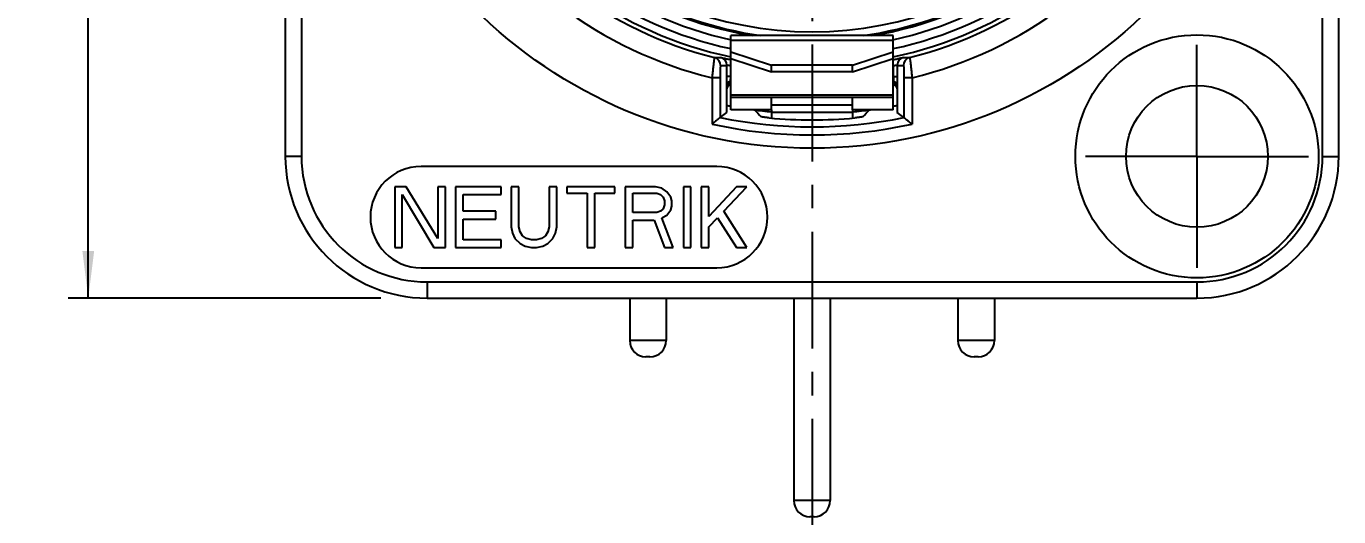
# Model space of a CAD drawing. Header units: millimetres. Extents: x 0 to 420, y 0 to 297.
# Drawn here: x 155.9 to 253.1, y 134.2 to 170.6 of the extents above; entities that cross this region are included whole.
import ezdxf

# ---------------------------------------------------------------- set-up
doc = ezdxf.new("R2010")
doc.units = ezdxf.units.MM
doc.header["$LTSCALE"] = 23.1
doc.linetypes.add('CENTER', pattern=[0.6, 0.375, -0.075, 0.075, -0.075])
doc.layers.get('0').update_dxf_attribs({"linetype": 'CONTINUOUS'})
for name, color, linetype in [('AUSFORMSCHRAEGEN', 7, 'CONTINUOUS'), ('BEZUGSACHSEN', 7, 'CONTINUOUS'), ('DEFAULT_1', 7, 'CENTER'), ('FASEN', 7, 'CONTINUOUS'), ('RUNDUNGEN', 7, 'CONTINUOUS'), ('ZEICHNUNGSBEMASSUNGEN', 7, 'CONTINUOUS')]:
    doc.layers.add(name, color=color, linetype=linetype)
doc.styles.get("Standard").update_dxf_attribs({"font": 'txt', "width": 0.7})
doc.dimstyles.new('DIMSTYLE_2', dxfattribs={"dimtxt": 3.5, "dimasz": 3.5, "dimexe": 1.5, "dimexo": 0, "dimgap": 0.875, "dimtad": 1, "dimdec": 1, "dimlfac": 0.333333, "dimdsep": 46, "dimtxsty": 'STANDARD', "dimblk": '_FILLED', "dimblk1": '_FILLED', "dimblk2": '_FILLED', "dimcen": 0.09, "dimclrt": 5, "dimadec": 0, "dimazin": 0, "dimtp": 0.3, "dimtm": 0.3, "dimtfac": 1, "dimtdec": 1, "dimtofl": 0, "dimtmove": 0, "dimatfit": 3, "dimldrblk": '_FILLED', "dimfxl": 1, "dimtolj": 1, "dimarcsym": 0})

# ---------------------------------------------------------------- blocks, each defined once
blk = doc.blocks.new('_FILLED')
at = {"color": 0, "linetype": 'BYBLOCK'}
blk.add_solid([(0, 0), (-1, 0.125), (-1, -0.125)], dxfattribs=at)
blk = doc.blocks.new('*D1')
at = {"layer": 'ZEICHNUNGSBEMASSUNGEN', "color": 2, "linetype": 'CONTINUOUS'}
for p, q in [((181.799, 243.421), (158.981, 243.421)), ((160.481, 243.421), (160.481, 196.921)), ((160.481, 150.421), (160.481, 196.921)), ((182.132, 150.421), (158.981, 150.421))]:
    blk.add_line(p, q, dxfattribs=at)
at = {"layer": 'ZEICHNUNGSBEMASSUNGEN', "color": 2, "linetype": 'CONTINUOUS', "xscale": 3.5, "yscale": 3.5, "zscale": 3.5}
for p, rotation in [((160.481, 243.421), 90), ((160.481, 150.421), 270)]:
    blk.add_blockref('_FILLED', p, dxfattribs=dict(at, rotation=rotation))
at = {"layer": 'ZEICHNUNGSBEMASSUNGEN', "color": 5, "linetype": 'CONTINUOUS', "insert": (156.076, 196.921), "char_height": 3.5, "width": 34.875, "attachment_point": 2, "rotation": 90, "line_spacing_factor": 0.9}
blk.add_mtext('\\Q15.0;31{\\Ftxt.shx;\\W1.000000;\\H3.500000; }[1.220]', dxfattribs=at)

msp = doc.modelspace()

# ---------------------------------------------------------------- linework, layer by layer
at = {"color": 7, "linetype": 'CONTINUOUS'}
for p, q in [((220.069, 169.872), (208.069, 169.872)), ((208.069, 168.173), (208.069, 169.872)), ((220.069, 168.173), (220.069, 169.872)), ((208.069, 168.667), (211.069, 167.682)), ((217.069, 167.682), (220.069, 168.667)), ((217.069, 167.682), (211.069, 167.682)), ((211.069, 167.188), (211.069, 167.682)), ((217.069, 167.188), (217.069, 167.682)), ((211.069, 164.372), (211.069, 164.198)), ((217.069, 164.372), (217.069, 164.198)), ((207.019, 160.171), (185.119, 160.171)), ((183.169, 158.671), (183.169, 154.171)), ((184.012, 158.671), (183.169, 158.671)), ((186.356, 154.841), (184.012, 158.671)), ((186.356, 158.671), (186.356, 154.841)), ((186.919, 158.671), (186.356, 158.671)), ((186.919, 154.171), (186.919, 158.671)), ((187.669, 158.671), (187.669, 154.171)), ((191.044, 158.671), (187.669, 158.671)), ((191.044, 158.097), (191.044, 158.671)), ((192.356, 158.671), (191.794, 158.671)), ((191.794, 158.671), (191.794, 155.703)), ((192.356, 155.703), (192.356, 158.671)), ((195.169, 158.671), (194.606, 158.671)), ((194.606, 158.671), (194.606, 155.703)), ((195.169, 155.703), (195.169, 158.671)), ((199.481, 158.671), (195.919, 158.671)), ((195.919, 158.671), (195.919, 158.192)), ((199.481, 158.192), (199.481, 158.671)), ((202.481, 158.671), (200.231, 158.671)), ((200.231, 158.671), (200.231, 154.171)), ((202.95, 158.575), (202.481, 158.671)), ((203.325, 158.288), (202.95, 158.575)), ((205.106, 158.671), (204.544, 158.671)), ((204.544, 158.671), (204.544, 154.171)), ((205.106, 154.171), (205.106, 158.671)), ((206.419, 158.671), (205.856, 158.671)), ((205.856, 158.671), (205.856, 154.171)), ((206.419, 156.469), (206.419, 158.671)), ((208.481, 158.671), (206.419, 156.469)), ((207.544, 156.852), (209.231, 158.671)), ((209.231, 158.671), (208.481, 158.671)), ((183.731, 158.097), (186.075, 154.171)), ((183.731, 154.171), (183.731, 158.097)), ((188.231, 158.097), (191.044, 158.097)), ((188.231, 156.852), (188.231, 158.097)), ((195.919, 158.192), (197.419, 158.192)), ((197.419, 158.192), (197.419, 154.171)), ((197.981, 158.192), (199.481, 158.192)), ((197.981, 154.171), (197.981, 158.192)), ((200.794, 158.192), (202.575, 158.192)), ((200.794, 156.756), (200.794, 158.192)), ((202.575, 158.192), (202.856, 158.097)), ((202.856, 158.097), (203.044, 157.905)), ((203.044, 157.905), (203.137, 157.618)), ((203.137, 157.618), (203.137, 157.331)), ((203.606, 157.905), (203.325, 158.288)), ((203.7, 157.618), (203.606, 157.905)), ((203.7, 157.235), (203.7, 157.618)), ((190.669, 156.852), (188.231, 156.852)), ((190.669, 156.278), (190.669, 156.852)), ((202.575, 156.756), (200.794, 156.756)), ((202.856, 156.852), (202.575, 156.756)), ((203.044, 157.043), (202.856, 156.852)), ((202.95, 156.373), (203.325, 156.565)), ((203.137, 157.331), (203.044, 157.043)), ((203.325, 156.565), (203.606, 156.948)), ((203.606, 156.948), (203.7, 157.235)), ((209.231, 154.171), (207.544, 156.852)), ((188.231, 156.278), (190.669, 156.278)), ((188.231, 154.746), (188.231, 156.278)), ((191.794, 155.703), (191.887, 155.224)), ((192.45, 155.32), (192.356, 155.703)), ((194.606, 155.703), (194.512, 155.32)), ((195.075, 155.224), (195.169, 155.703)), ((200.794, 156.182), (202.387, 156.182)), ((200.794, 154.171), (200.794, 156.182)), ((202.387, 156.182), (203.137, 154.171)), ((203.794, 154.171), (202.95, 156.373)), ((206.419, 155.703), (207.075, 156.373)), ((206.419, 154.171), (206.419, 155.703)), ((207.075, 156.373), (208.481, 154.171)), ((191.044, 154.746), (188.231, 154.746)), ((191.044, 154.171), (191.044, 154.746)), ((191.887, 155.224), (192.075, 154.841)), ((192.075, 154.841), (192.45, 154.458)), ((192.637, 155.033), (192.45, 155.32)), ((192.919, 154.841), (192.637, 155.033)), ((193.294, 154.746), (192.919, 154.841)), ((193.669, 154.746), (193.294, 154.746)), ((194.044, 154.841), (193.669, 154.746)), ((194.325, 155.033), (194.044, 154.841)), ((194.512, 155.32), (194.325, 155.033)), ((194.512, 154.458), (194.887, 154.841)), ((194.887, 154.841), (195.075, 155.224)), ((183.169, 154.171), (183.731, 154.171)), ((186.075, 154.171), (186.919, 154.171)), ((187.669, 154.171), (191.044, 154.171)), ((192.45, 154.458), (192.825, 154.267)), ((192.825, 154.267), (193.294, 154.171)), ((193.294, 154.171), (193.669, 154.171)), ((193.669, 154.171), (194.137, 154.267)), ((194.137, 154.267), (194.512, 154.458)), ((197.419, 154.171), (197.981, 154.171)), ((200.231, 154.171), (200.794, 154.171)), ((203.137, 154.171), (203.794, 154.171)), ((204.544, 154.171), (205.106, 154.171)), ((205.856, 154.171), (206.419, 154.171)), ((208.481, 154.171), (209.231, 154.171)), ((185.119, 152.671), (207.019, 152.671)), ((200.569, 150.421), (200.569, 147.271)), ((203.269, 150.421), (203.269, 147.271)), ((212.719, 150.421), (212.719, 135.421)), ((215.419, 150.421), (215.419, 135.421)), ((224.869, 150.421), (224.869, 147.271)), ((227.569, 150.421), (227.569, 147.271))]:
    msp.add_line(p, q, dxfattribs=at)
at = {"color": 9, "linetype": 'CONTINUOUS'}
for p, q in [((220.069, 169.499), (208.069, 169.499)), ((220.069, 165.46), (208.069, 165.46)), ((211.069, 164.735), (217.069, 164.735)), ((211.069, 164.198), (217.069, 164.198))]:
    msp.add_line(p, q, dxfattribs=at)
at = {"color": 3, "linetype": 'CONTINUOUS'}
for p, q in [((208.069, 168.173), (211.069, 167.188)), ((208.069, 164.372), (208.069, 168.173)), ((217.069, 167.188), (220.069, 168.173)), ((220.069, 164.372), (220.069, 168.173)), ((217.069, 167.188), (211.069, 167.188)), ((220.069, 165.274), (208.069, 165.274)), ((211.069, 164.372), (211.069, 165.274)), ((217.069, 164.372), (217.069, 165.274)), ((211.069, 164.372), (208.069, 164.372)), ((220.069, 164.372), (217.069, 164.372))]:
    msp.add_line(p, q, dxfattribs=at)
at = {"color": 7, "linetype": 'CONTINUOUS'}
msp.add_circle((214.069, 196.921), 35.4, dxfattribs=at)
for centre, start, end in [((185.119, 156.421), 90, 270), ((207.019, 156.421), 270, 90)]:
    msp.add_arc(centre, 3.75, start, end, dxfattribs=at)
at = {"layer": 'AUSFORMSCHRAEGEN', "color": 7, "linetype": 'CONTINUOUS'}
for radius, start, end in [(27.315, 240.38068, 262.02013), (27.315, 277.97987, 299.61932), (32.835, 258.93812, 259.47098), (32.835, 262.44099, 264.76292), (32.835, 275.23708, 277.55901), (32.835, 280.52902, 281.06188)]:
    msp.add_arc((214.069, 196.921), radius, start, end, dxfattribs=at)
at = {"layer": 'BEZUGSACHSEN', "color": 7, "linetype": 'CENTER'}
msp.add_line((214.069, 196.921), (214.069, 131.7), dxfattribs=at)
at = {"layer": 'BEZUGSACHSEN', "color": 7, "linetype": 'CONTINUOUS'}
msp.add_circle((242.569, 160.921), 9, dxfattribs=at)
at = {"layer": 'DEFAULT_1', "color": 7, "linetype": 'CENTER'}
for q in [(242.569, 169.171), (234.319, 160.921), (250.819, 160.921), (242.569, 152.671)]:
    msp.add_line((242.569, 160.921), q, dxfattribs=at)
at = {"layer": 'FASEN', "color": 7, "linetype": 'CONTINUOUS'}
msp.add_circle((242.569, 160.921), 5.25, dxfattribs=at)
at = {"layer": 'RUNDUNGEN', "color": 7, "linetype": 'CONTINUOUS'}
for p, q in [((175.069, 232.921), (175.069, 160.921)), ((253.069, 160.921), (253.069, 232.921)), ((207.769, 164.173), (207.769, 166.237)), ((208.069, 166.224), (208.017, 166.215)), ((220.121, 166.215), (220.065, 166.225)), ((220.369, 166.236), (220.369, 164.173)), ((207.265, 163.798), (207.769, 164.173)), ((211.069, 164.198), (211.069, 163.759)), ((217.069, 164.198), (217.069, 163.759)), ((220.872, 163.798), (220.369, 164.173)), ((185.569, 150.421), (242.569, 150.421)), ((202.068, 146.071), (201.769, 146.071)), ((226.368, 146.071), (226.069, 146.071)), ((214.218, 134.221), (213.919, 134.221))]:
    msp.add_line(p, q, dxfattribs=at)
at = {"layer": 'RUNDUNGEN', "color": 9, "linetype": 'CONTINUOUS'}
for p, q in [((176.269, 232.921), (176.269, 160.921)), ((251.869, 160.921), (251.869, 232.921)), ((207.758, 166.843), (207.758, 167.664)), ((208.058, 167.626), (208.069, 167.676)), ((208.058, 166.843), (208.058, 167.626)), ((220.069, 168.083), (220.087, 168.087)), ((220.079, 167.626), (220.069, 167.676)), ((220.079, 167.626), (220.079, 166.843)), ((220.379, 167.664), (220.379, 166.843)), ((207.265, 166.738), (206.665, 166.738)), ((206.665, 166.738), (206.665, 163.313)), ((207.265, 166.738), (207.265, 163.798)), ((208.058, 166.843), (207.758, 166.843)), ((208.017, 166.379), (208.027, 166.475)), ((208.069, 166.388), (208.017, 166.379)), ((208.017, 166.215), (208.017, 166.379)), ((220.121, 166.379), (220.069, 166.388)), ((220.079, 166.843), (220.379, 166.843)), ((220.11, 166.475), (220.121, 166.379)), ((220.121, 166.379), (220.121, 166.215)), ((221.472, 166.738), (220.872, 166.738)), ((220.872, 166.738), (220.872, 163.798)), ((221.472, 166.738), (221.472, 163.313)), ((176.269, 160.921), (175.069, 160.921)), ((251.869, 160.921), (253.069, 160.921)), ((185.569, 151.621), (242.569, 151.621)), ((185.569, 151.621), (185.569, 150.421)), ((242.569, 151.621), (242.569, 150.421)), ((203.269, 147.271), (200.569, 147.271)), ((227.569, 147.271), (224.869, 147.271)), ((215.419, 135.421), (212.719, 135.421))]:
    msp.add_line(p, q, dxfattribs=at)
at = {"layer": 'RUNDUNGEN', "color": 7, "linetype": 'CONTINUOUS'}
for centre, radius, start, end in [((214.069, 196.921), 26.775, 99.93041, 80.06959), ((214.069, 196.921), 29.255, 161.83641, 258.16254), ((214.069, 196.921), 27.414, 159.35262, 260.694), ((214.069, 196.921), 27.414, 279.27978, 20.68008), ((214.069, 196.921), 29.255, 281.83747, 18.16402), ((214.069, 196.921), 29.577, 164.13997, 255.86003), ((214.069, 196.921), 29.577, 284.13997, 15.86003), ((214.069, 196.921), 33.3, 264.53643, 275.46357), ((185.569, 160.921), 10.5, 180, 270), ((242.569, 160.921), 10.5, 270, 360), ((201.769, 147.271), 1.2, 180, 270), ((202.069, 147.271), 1.2, 270, 360), ((226.069, 147.271), 1.2, 180, 270), ((226.369, 147.271), 1.2, 270, 360), ((213.919, 135.421), 1.2, 180, 270), ((214.219, 135.421), 1.2, 270, 360)]:
    msp.add_arc(centre, radius, start, end, dxfattribs=at)
at = {"layer": 'RUNDUNGEN', "color": 9, "linetype": 'CONTINUOUS'}
for centre, radius, start, end in [((214.069, 196.921), 31.077, 163.78148, 256.21852), ((214.069, 196.921), 28.655, 162.08833, 257.91323), ((214.069, 196.921), 28.014, 162.34033, 257.65505), ((214.069, 196.921), 28.014, 282.34318, 17.65843), ((214.069, 196.921), 28.655, 282.08843, 17.91214), ((214.069, 196.921), 31.077, 283.78148, 16.21852), ((206.516, 198.83), 30.592, 270.61254, 271.46234), ((206.696, 167.658), 0.6, 0.00327, 75.82248), ((207.159, 167.664), 0.6, 359.98864, 76.67984), ((220.979, 167.664), 0.6, 103.32016, 180.01136), ((221.621, 198.83), 30.592, 268.53766, 269.38746), ((221.441, 167.658), 0.6, 104.17687, 179.9959), ((207.115, 198.87), 31.213, 270.33167, 271.18042), ((221.022, 198.87), 31.213, 268.81958, 269.66833), ((214.069, 196.921), 34.414, 257.57724, 282.42276), ((214.069, 196.921), 33.814, 258.39265, 281.60735), ((185.569, 160.921), 9.3, 180, 270), ((242.569, 160.921), 9.3, 270, 360)]:
    msp.add_arc(centre, radius, start, end, dxfattribs=at)
at = {"layer": 'RUNDUNGEN', "color": 7, "linetype": 'CONTINUOUS'}
for centre, major_axis, ratio, start_param, end_param in [((208.069, 165.919), (0, 0.3), 0.999943, 6.457709, 7.853982), ((220.069, 165.919), (0, -0.3), 0.999943, 7.853982, 9.250255), ((449.464, 196.921), (254.497, 0), 0.380099, -2.798315, -2.792724), ((-21.327, 196.921), (254.497, 0), 0.380099, -0.348868, -0.343278)]:
    msp.add_ellipse(centre, major_axis=major_axis, ratio=ratio, start_param=start_param, end_param=end_param, dxfattribs=at)
at = {"layer": 'RUNDUNGEN', "color": 9, "linetype": 'CONTINUOUS'}
for points, knots in [([(206.843, 168.24), (206.842, 168.24), (206.841, 168.237), (206.839, 168.231), (206.836, 168.222), (206.834, 168.209), (206.831, 168.192), (206.826, 168.163), (206.819, 168.119), (206.81, 168.055), (206.799, 167.979), (206.788, 167.892), (206.776, 167.793), (206.764, 167.684), (206.745, 167.522), (206.721, 167.303), (206.693, 167.026), (206.675, 166.835), (206.665, 166.738)], [0, 0, 0, 0, 0.001797, 0.005824, 0.012198, 0.020923, 0.031988, 0.045377, 0.079021, 0.121489, 0.172338, 0.231108, 0.297197, 0.369907, 0.448536, 0.620545, 0.80689, 1, 1, 1, 1]), ([(207.297, 168.248), (207.299, 168.248), (207.306, 168.247), (207.321, 168.244), (207.343, 168.239), (207.372, 168.233), (207.407, 168.225), (207.465, 168.213), (207.55, 168.194), (207.664, 168.169), (207.839, 168.131), (207.975, 168.103), (208.069, 168.083)], [0, 0, 0, 0, 0.008571, 0.027598, 0.056315, 0.093941, 0.139803, 0.19326, 0.32047, 0.470428, 0.637554, 1, 1, 1, 1]), ([(220.087, 168.087), (220.178, 168.106), (220.312, 168.134), (220.483, 168.171), (220.594, 168.196), (220.677, 168.214), (220.733, 168.226), (220.768, 168.234), (220.796, 168.24), (220.817, 168.244), (220.831, 168.247), (220.838, 168.248), (220.84, 168.248)], [0, 0, 0, 0, 0.363973, 0.531139, 0.680823, 0.807611, 0.860845, 0.906497, 0.943939, 0.972513, 0.991446, 1, 1, 1, 1]), ([(221.294, 168.24), (221.295, 168.24), (221.296, 168.237), (221.298, 168.231), (221.301, 168.222), (221.304, 168.209), (221.307, 168.192), (221.312, 168.163), (221.319, 168.119), (221.328, 168.055), (221.338, 167.979), (221.349, 167.892), (221.361, 167.793), (221.374, 167.684), (221.392, 167.522), (221.416, 167.303), (221.444, 167.026), (221.463, 166.835), (221.472, 166.738)], [0, 0, 0, 0, 0.001802, 0.005827, 0.012194, 0.020913, 0.031978, 0.045375, 0.079014, 0.121464, 0.172333, 0.231096, 0.297161, 0.369895, 0.448556, 0.620557, 0.806788, 1, 1, 1, 1]), ([(207.296, 167.658), (207.296, 167.658), (207.294, 167.656), (207.292, 167.65), (207.289, 167.637), (207.287, 167.615), (207.284, 167.584), (207.281, 167.544), (207.278, 167.497), (207.276, 167.443), (207.273, 167.358), (207.27, 167.238), (207.267, 167.082), (207.265, 166.913), (207.265, 166.797), (207.265, 166.738)], [0, 0, 0, 0, 0.002082, 0.006151, 0.021264, 0.045839, 0.079737, 0.12256, 0.173816, 0.232993, 0.299436, 0.451136, 0.622848, 0.808236, 1, 1, 1, 1]), ([(207.758, 167.664), (207.759, 167.664), (207.762, 167.666), (207.767, 167.668), (207.775, 167.67), (207.791, 167.674), (207.817, 167.676), (207.855, 167.676), (207.9, 167.671), (207.951, 167.663), (208.005, 167.649), (208.041, 167.635), (208.058, 167.626)], [0, 0, 0, 0, 0.00851, 0.026985, 0.054309, 0.08988, 0.184629, 0.308976, 0.458873, 0.628566, 0.811281, 1, 1, 1, 1]), ([(220.079, 167.626), (220.096, 167.635), (220.132, 167.649), (220.186, 167.663), (220.237, 167.671), (220.282, 167.676), (220.32, 167.676), (220.346, 167.674), (220.362, 167.67), (220.37, 167.668), (220.375, 167.666), (220.378, 167.664), (220.379, 167.664)], [0, 0, 0, 0, 0.188721, 0.371433, 0.541125, 0.691022, 0.815369, 0.910119, 0.945691, 0.973015, 0.991489, 1, 1, 1, 1]), ([(220.841, 167.658), (220.842, 167.658), (220.843, 167.656), (220.845, 167.65), (220.848, 167.637), (220.851, 167.615), (220.853, 167.584), (220.856, 167.544), (220.859, 167.497), (220.861, 167.443), (220.864, 167.358), (220.867, 167.238), (220.87, 167.082), (220.872, 166.913), (220.872, 166.797), (220.872, 166.738)], [0, 0, 0, 0, 0.002093, 0.006161, 0.021254, 0.045829, 0.079713, 0.12251, 0.173779, 0.232944, 0.29936, 0.451118, 0.622834, 0.808126, 1, 1, 1, 1]), ([(207.769, 166.244), (207.765, 166.333), (207.76, 166.533), (207.758, 166.732), (207.758, 166.843)], [0, 0, 0, 0, 0.444195, 1, 1, 1, 1]), ([(208.017, 166.379), (207.96, 166.369), (207.877, 166.328), (207.805, 166.236), (207.783, 166.181), (207.777, 166.153)], [0, 0, 0, 0, 0.497162, 0.748274, 1, 1, 1, 1]), ([(208.027, 166.475), (208.029, 166.53), (208.038, 166.653), (208.051, 166.775), (208.058, 166.843)], [0, 0, 0, 0, 0.444721, 1, 1, 1, 1]), ([(220.079, 166.843), (220.086, 166.775), (220.099, 166.653), (220.108, 166.53), (220.11, 166.475)], [0, 0, 0, 0, 0.555541, 1, 1, 1, 1]), ([(220.121, 166.379), (220.177, 166.369), (220.26, 166.328), (220.332, 166.236), (220.354, 166.181), (220.36, 166.153)], [0, 0, 0, 0, 0.497162, 0.748274, 1, 1, 1, 1]), ([(220.379, 166.843), (220.379, 166.732), (220.377, 166.533), (220.373, 166.333), (220.369, 166.245)], [0, 0, 0, 0, 0.556156, 1, 1, 1, 1])]:
    msp.add_open_spline(points, degree=3, knots=knots, dxfattribs=at)
at = {"layer": 'RUNDUNGEN', "color": 7, "linetype": 'CONTINUOUS'}
for points, knots in [([(208.027, 166.475), (207.992, 166.471), (207.926, 166.453), (207.841, 166.4), (207.783, 166.326), (207.769, 166.267), (207.769, 166.238)], [0, 0, 0, 0, 0.276112, 0.537448, 0.776783, 1, 1, 1, 1]), ([(220.11, 166.475), (220.144, 166.471), (220.21, 166.454), (220.295, 166.402), (220.352, 166.329), (220.368, 166.27), (220.368, 166.242)], [0, 0, 0, 0, 0.27464, 0.534167, 0.774687, 1, 1, 1, 1]), ([(207.265, 163.798), (207.258, 163.794), (207.237, 163.776), (207.194, 163.741), (207.131, 163.689), (207.052, 163.625), (206.963, 163.553), (206.833, 163.448), (206.733, 163.368), (206.665, 163.313)], [0, 0, 0, 0, 0.031931, 0.107126, 0.216356, 0.349868, 0.500098, 0.661241, 1, 1, 1, 1]), ([(210.898, 163.772), (210.86, 163.776), (210.785, 163.784), (210.676, 163.796), (210.576, 163.808), (210.487, 163.819), (210.421, 163.829), (210.378, 163.836), (210.352, 163.841), (210.331, 163.845), (210.315, 163.848), (210.305, 163.851), (210.3, 163.853), (210.298, 163.854)], [0, 0, 0, 0, 0.189608, 0.372685, 0.542057, 0.691812, 0.81656, 0.868028, 0.911598, 0.946843, 0.973412, 0.991132, 1, 1, 1, 1]), ([(217.839, 163.854), (217.838, 163.853), (217.832, 163.851), (217.822, 163.848), (217.806, 163.845), (217.785, 163.841), (217.76, 163.836), (217.716, 163.829), (217.651, 163.819), (217.562, 163.808), (217.461, 163.796), (217.352, 163.784), (217.277, 163.776), (217.239, 163.772)], [0, 0, 0, 0, 0.008868, 0.026588, 0.053157, 0.088402, 0.131972, 0.18344, 0.308188, 0.457943, 0.627315, 0.810392, 1, 1, 1, 1]), ([(220.872, 163.798), (220.879, 163.794), (220.9, 163.776), (220.943, 163.741), (221.006, 163.689), (221.085, 163.625), (221.174, 163.553), (221.304, 163.448), (221.404, 163.368), (221.472, 163.313)], [0, 0, 0, 0, 0.031933, 0.107129, 0.216359, 0.34987, 0.500098, 0.66124, 1, 1, 1, 1])]:
    msp.add_open_spline(points, degree=3, knots=knots, dxfattribs=at)
at = {"layer": 'RUNDUNGEN', "color": 9, "linetype": 'CONTINUOUS'}
for points in [[(207.777, 166.153), (207.771, 166.13), (207.769, 166.107), (207.769, 166.084)], [(220.36, 166.153), (220.366, 166.13), (220.369, 166.107), (220.369, 166.084)]]:
    msp.add_open_spline(points, degree=3, dxfattribs=at)

# ---------------------------------------------------------------- dimensions: what is measured, and where the dimension line sits
at = {"layer": 'ZEICHNUNGSBEMASSUNGEN', "color": 2, "linetype": 'CONTINUOUS'}
dim = msp.add_linear_dim(base=(160.481, 150.421), p1=(181.799, 243.421), p2=(182.132, 150.421), angle=270, dimstyle='DIMSTYLE_2', dxfattribs=at)
dim.commit()
dim.dimension.update_dxf_attribs({"geometry": '*D1', "text_midpoint": (160.481, 196.921), "dimtype": 160})

doc.saveas('drawing.dxf')
